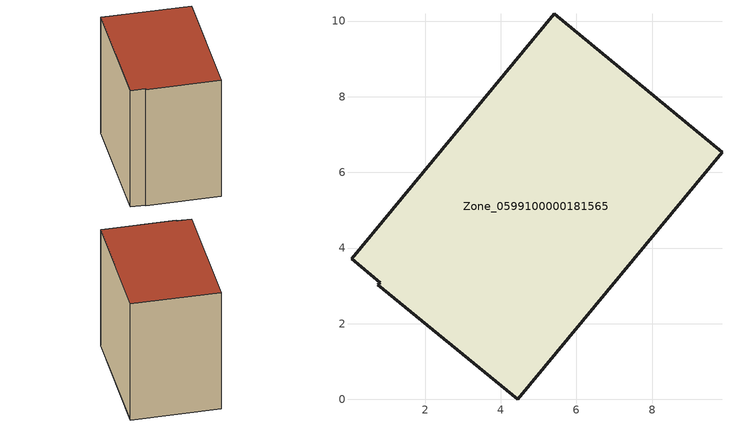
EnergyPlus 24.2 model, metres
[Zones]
Zone_0599100000181565
 floor ground (C_G): 0.05,3.71 5.41,10.19 9.85,6.53 4.45,0 0.75,3.03 0.81,3.08 z0
 wall outside (C_F): 0.81,3.08 0.75,3.03 4.45,0 9.85,6.53 5.41,10.19 0.05,3.71 0.81,3.08 z0:8.62
 roof outside (C_R): 5.41,10.19 0.05,3.71 0.81,3.08 0.75,3.03 4.45,0 9.85,6.53 z8.62
[BUILDING]
Pand.0599100000181565: North Axis=0; Terrain=City; Loads Convergence Tolerance Value=0.04; Temperature Convergence Tolerance Value=0.4; Solar Distribution=FullExterior; Maximum Number of Warmup Days=25; Minimum Number of Warmup Days=1
[Site:Location]
Rotterdam.The.Hague.AP_ZH_NLD Design_Conditions: Latitude=51.96; Longitude=4.45; Time Zone=1; Elevation=-4.5
[SITE:GROUNDTEMPERATURE:BUILDINGSURFACE]
18, 18, 18, 18, 18, 18, 18, 18, 18, 18, 18, 18
[MATERIAL] Thermal Absorptance=0.9; Solar Absorptance=0.7; Visible Absorptance=0.7
Name | Roughness | Thickness | Conductivity | Density | Specific Heat
G.TI.1946-1964 | MediumSmooth | 0.15 | 1 | 540 | 1210
F.TI.1946-1964 | Rough | 0.3 | 0.857143 | 1920 | 840
R.TI.1946-1964 | MediumRough | 0.2 | 0.277778 | 1500 | 1000
[CONSTRUCTION]
C_G: G.TI.1946-1964
C_F: F.TI.1946-1964
C_R: R.TI.1946-1964
[ZONE]
Zone_0599100000181565: Type=1; Multiplier=1; Ceiling Height=Autocalculate; Volume=Autocalculate; Floor Area=autocalculate; Part of Total Floor Area=Yes
[ZONEINFILTRATION:DESIGNFLOWRATE]
Infil_Zone_0599100000181565: Zone or ZoneList or Space or SpaceList=Zone_0599100000181565; Schedule=AlwaysOn; Design Flow Rate Calculation Method=Flow/Area; Flow Rate per Floor Area=0.003; Constant Term Coefficient=1; Temperature Term Coefficient=0; Velocity Term Coefficient=0; Velocity Squared Term Coefficient=0
[HVACTEMPLATE:ZONE:IDEALLOADSAIRSYSTEM]
Zone_0599100000181565: Maximum Heating Supply Air Temperature=50; Minimum Cooling Supply Air Temperature=13; Maximum Heating Supply Air Humidity Ratio=0.0156; Minimum Cooling Supply Air Humidity Ratio=0.0077; Heating Limit=NoLimit; Cooling Limit=NoLimit; Dehumidification Control Type=ConstantSensibleHeatRatio; Cooling Sensible Heat Ratio=0.7; Dehumidification Setpoint=60; Humidification Control Type=None; Humidification Setpoint=30; Outdoor Air Method=None; Outdoor Air Flow Rate per Person=0.00944; Outdoor Air Flow Rate per Zone Floor Area=0; Outdoor Air Flow Rate per Zone=0; Demand Controlled Ventilation Type=None; Outdoor Air Economizer Type=NoEconomizer; Heat Recovery Type=None; Sensible Heat Recovery Effectiveness=0.7; Latent Heat Recovery Effectiveness=0.65
[ZONECONTROL:THERMOSTAT]
ThermostatControl_Zone_0599100000181565: Zone or ZoneList=Zone_0599100000181565; Control Type Schedule=DualSetpointControlType; Control 1=Thermostat_Zone_0599100000181565; Temperature Difference Between Cutout And Setpoint=0
[THERMOSTATSETPOINT:DUALSETPOINT]
Thermostat_Zone_0599100000181565: Heating Setpoint Temperature Schedule=HeatingSetpoint_Zone_0599100000181565; Cooling Setpoint Temperature Schedule=CoolingSetpoint_Zone_0599100000181565
[SCHEDULE:COMPACT]
HeatingSetpoint_Zone_0599100000181565: Through: 12/31, For: AllDays, Until: 24:00, 21
CoolingSetpoint_Zone_0599100000181565: Through: 12/31, For: AllDays, Until: 24:00, 24
DualSetpointControlType: Through: 12/31, For: AllDays, Until: 24:00, 4
AlwaysOn: Through: 12/31, For: AllDays, Until: 24:00, 1
